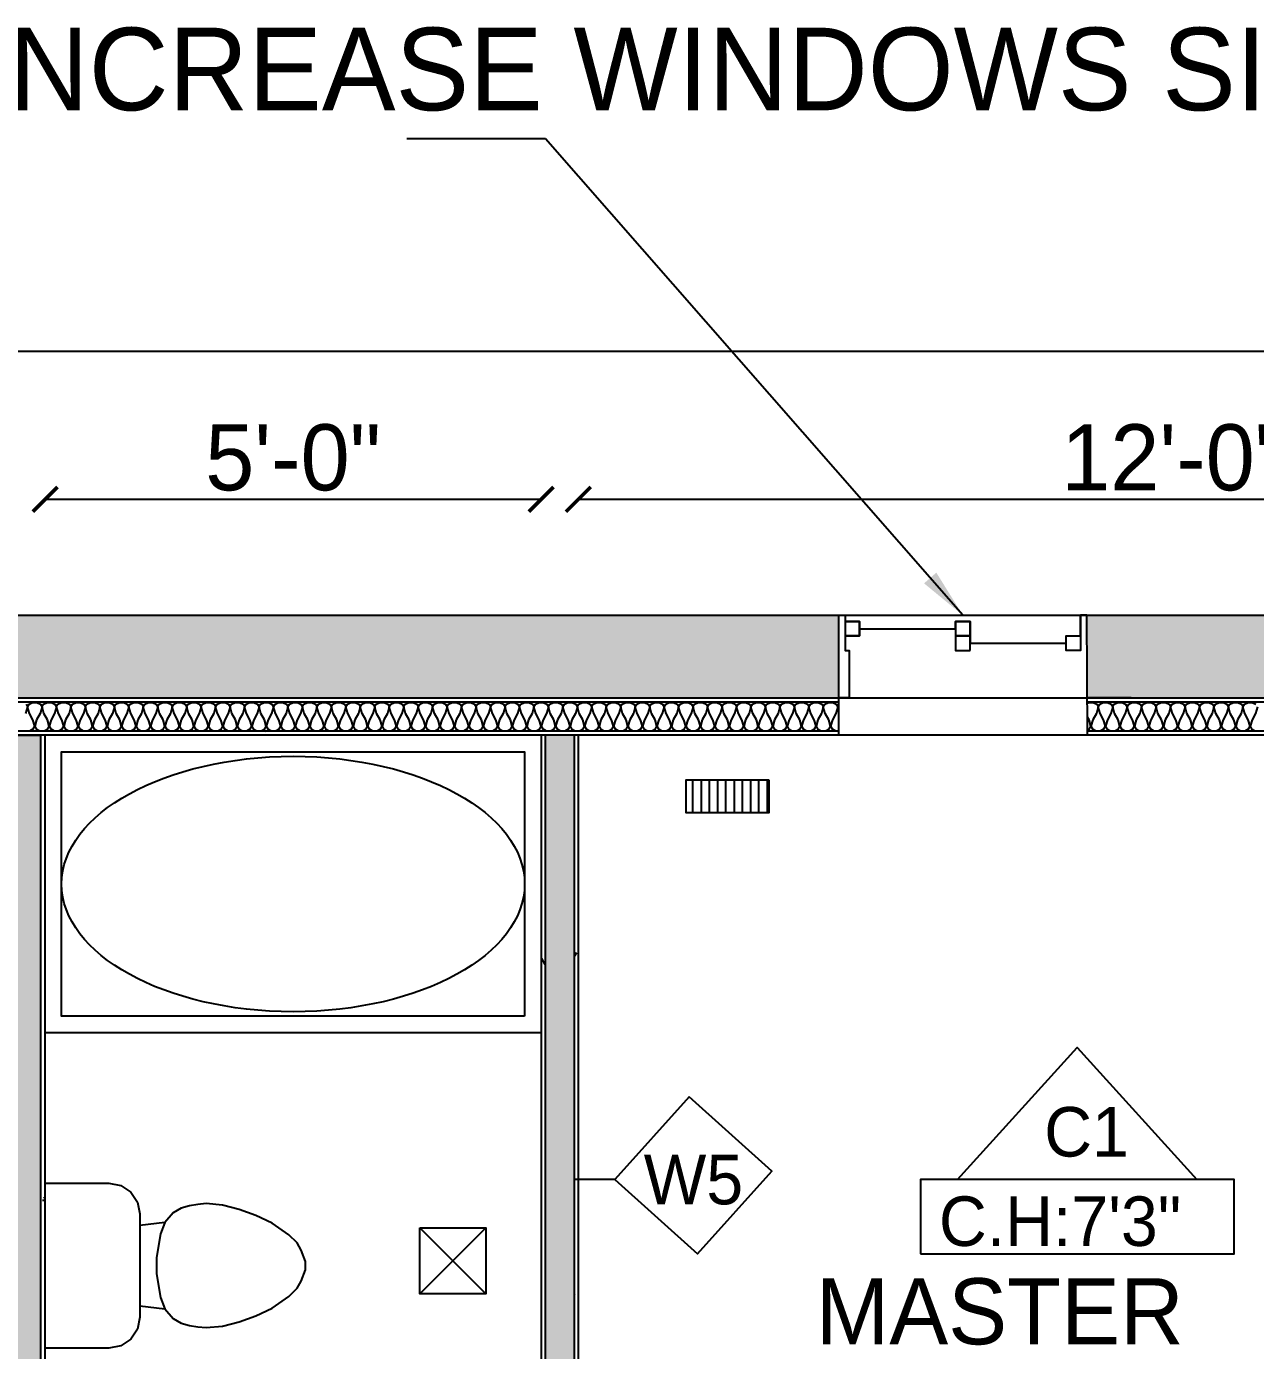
# Model space of a CAD drawing. Header units: inches. Extents: x 120 to 1121, y -124 to 610.
# Drawn here: x 659.7 to 808.6, y 443.3 to 603.6 of the extents above; entities that cross this region are included whole.
import ezdxf

# ---------------------------------------------------------------- set-up
doc = ezdxf.new("R2010")
doc.units = ezdxf.units.IN
doc.header["$LTSCALE"] = 0.5
doc.header["$MEASUREMENT"] = 0
doc.dimstyles.get("Standard").update_dxf_attribs({"dimtxt": 8, "dimasz": 3, "dimexe": 0.18, "dimexo": 0.0625, "dimgap": 1.03125, "dimtad": 1, "dimdec": 4, "dimzin": 0, "dimdsep": 46, "dimlunit": 4, "dimtxsty": 'Standard', "dimblk": 'ARCHTICK', "dimcen": 0.09, "dimse1": 1, "dimse2": 1, "dimclrd": 256, "dimclrt": 256, "dimadec": 0, "dimazin": 0, "dimtfac": 1, "dimtdec": 4, "dimtofl": 0, "dimtmove": 2, "dimatfit": 3, "dimfxl": 1, "dimtolj": 1, "dimtzin": 0, "dimlwd": -1, "dimarcsym": 0})

# ---------------------------------------------------------------- blocks, each defined once
blk = doc.blocks.new('_ArchTick')
at = {"color": 0, "linetype": 'ByBlock', "const_width": 0.15}
blk.add_lwpolyline([(-0.5, -0.5), (0.5, 0.5)], dxfattribs=at)
blk = doc.blocks.new('*D24')
at = {"transparency": 16777216}
blk.add_line((661.99, 546.38), (722.07, 546.38), dxfattribs=at)
at = {"layer": 'Defpoints', "color": 0, "transparency": 16777216}
for p in [(722.07, 546.38), (661.99, 517.82), (722.07, 517.82)]:
    blk.add_point(p, dxfattribs=at)
at = {"transparency": 16777216, "xscale": 3, "yscale": 3, "zscale": 3, "rotation": 180}
blk.add_blockref('_ArchTick', (661.99, 546.38), dxfattribs=at)
at = {"transparency": 16777216, "xscale": 3, "yscale": 3, "zscale": 3}
blk.add_blockref('_ArchTick', (722.07, 546.38), dxfattribs=at)
at = {"transparency": 16777216, "insert": (692.03, 551.41), "char_height": 8, "attachment_point": 5}
blk.add_mtext('\\A1;5\'-0"', dxfattribs=at)
blk = doc.blocks.new('*D25')
at = {"transparency": 16777216}
blk.add_line((726.58, 546.38), (870.79, 546.38), dxfattribs=at)
at = {"layer": 'Defpoints', "color": 0, "transparency": 16777216}
for p in [(870.79, 546.38), (726.58, 517.82), (870.79, 517.82)]:
    blk.add_point(p, dxfattribs=at)
at = {"transparency": 16777216, "xscale": 3, "yscale": 3, "zscale": 3, "rotation": 180}
blk.add_blockref('_ArchTick', (726.58, 546.38), dxfattribs=at)
at = {"transparency": 16777216, "xscale": 3, "yscale": 3, "zscale": 3}
blk.add_blockref('_ArchTick', (870.79, 546.38), dxfattribs=at)
at = {"transparency": 16777216, "insert": (798.68, 551.41), "char_height": 8, "attachment_point": 5}
blk.add_mtext('\\A1;12\'-0"', dxfattribs=at)
blk = doc.blocks.new('*D50')
at = {"transparency": 16777216}
blk.add_line((176.04, 564.34), (884.83, 564.34), dxfattribs=at)
at = {"layer": 'Defpoints', "color": 0, "transparency": 16777216}
for p in [(884.83, 564.34), (176.04, 532.34), (884.83, 532.34)]:
    blk.add_point(p, dxfattribs=at)
at = {"transparency": 16777216, "xscale": 3, "yscale": 3, "zscale": 3, "rotation": 180}
blk.add_blockref('_ArchTick', (176.04, 564.34), dxfattribs=at)
at = {"transparency": 16777216, "xscale": 3, "yscale": 3, "zscale": 3}
blk.add_blockref('_ArchTick', (884.83, 564.34), dxfattribs=at)
at = {"transparency": 16777216, "insert": (466.44, 575.18), "char_height": 8, "attachment_point": 5}
blk.add_mtext('\\A1;59\'-1"', dxfattribs=at)

msp = doc.modelspace()

# ---------------------------------------------------------------- hatches: boundary and pattern name
at = {"true_color": 0xf0f0f0}
h = msp.add_hatch(color=7, dxfattribs=at)
h.dxf.hatch_style = 1
h.paths.add_polyline_path([(604.90586, 532.3379), (477.83181, 532.3379), (477.83181, 522.32356), (604.90586, 522.32356)])
h.paths.add_polyline_path([(758.12522, 532.3379), (634.94887, 532.3379), (634.94887, 522.32356), (635.04029, 522.32356), (758.12522, 522.32356)])
h.paths.add_polyline_path([(884.83358, 532.3379), (788.16822, 532.3379), (788.23126, 522.32356), (793.53377, 522.32356), (875.29295, 522.32356), (875.29295, 521.82285), (875.29295, 517.81709), (875.29295, 378.87561), (884.83358, 378.84871)])
h = msp.add_hatch(color=7, dxfattribs=at)
h.dxf.hatch_style = 1
h.paths.add_polyline_path([(690.27808, 365.84954), (661.48688, 365.84954), (661.48688, 366.35026), (661.48688, 517.81709), (657.98185, 517.81709), (657.98185, 395.89255), (657.48112, 395.89255), (655.47828, 395.89255), (655.47828, 392.38753), (657.48112, 392.38753), (657.98185, 392.38753), (657.98185, 366.35026), (657.98185, 365.84954), (590.88579, 365.84954), (590.88579, 366.35026), (590.88579, 392.38753), (591.3865, 392.38753), (593.38938, 392.38753), (593.38938, 395.89255), (591.3865, 395.89255), (590.88579, 395.89255), (587.38078, 395.89255), (587.38078, 366.35026), (587.38078, 365.84954), (581.62254, 365.84954), (581.62254, 362.34453), (690.27808, 362.34453)])
h.paths.add_polyline_path([(726.07935, 517.81717), (722.57436, 517.81717), (722.57433, 366.35026), (722.57433, 365.84954), (720.32111, 365.84954), (720.32111, 362.34453), (731.33687, 362.34453), (731.33687, 365.84954), (726.07935, 365.84954), (726.07935, 366.35026)])
h.paths.add_polyline_path([(871.28722, 365.84954), (870.78652, 365.84954), (774.14815, 365.84954), (774.14815, 366.35026), (774.14815, 391.88681), (774.64888, 391.88681), (783.91214, 391.88681), (783.91214, 395.39183), (774.64888, 395.39183), (774.14815, 395.39183), (770.64312, 395.39183), (770.64312, 366.35026), (770.64312, 365.84954), (763.88345, 365.84954), (763.88345, 362.34453), (870.78652, 362.34453), (871.28722, 362.34453)])
h.paths.add_polyline_path([(545.82128, 485.02017), (542.31626, 485.02017), (542.31626, 365.84954), (481.22916, 365.84954), (481.22917, 362.18747), (549.57665, 362.34453), (549.57665, 365.84954), (545.82128, 365.84954)])

# ---------------------------------------------------------------- linework, layer by layer
for p, q in [((772.27046, 530.71057), (772.27046, 531.58682)), ((772.27046, 531.58682), (774.02298, 531.58682)), ((774.02298, 531.58682), (774.02298, 528.95805)), ((788.25963, 517.81709), (788.16822, 532.3379)), ((760.6288, 530.71057), (772.27046, 530.71057)), ((760.6288, 530.71057), (772.27046, 530.71057)), ((772.27046, 530.71057), (772.27046, 528.08181)), ((772.27046, 529.83432), (774.02298, 529.83432)), ((774.02298, 529.83431), (772.27046, 529.83431)), ((774.02298, 528.08181), (774.02298, 529.83431)), ((785.66464, 528.95805), (785.66464, 529.83432)), ((785.66464, 529.83432), (787.41716, 529.83432)), ((787.41716, 529.83432), (787.41716, 528.08181)), ((772.27046, 528.08181), (774.02298, 528.08181)), ((774.02298, 528.95805), (785.66464, 528.95805)), ((774.02298, 528.95805), (785.66464, 528.95805)), ((785.66464, 528.08181), (785.66464, 528.95805)), ((787.41716, 528.08181), (785.66464, 528.08181)), ((688.565, 518.31783), (688.51715, 518.23496)), ((870.78652, 517.81709), (481.72952, 517.8173)), ((661.98758, 366.35026), (661.98758, 517.81709)), ((661.98758, 481.7655), (661.98758, 517.81709)), ((722.0736, 517.81709), (722.0736, 366.35026)), ((722.0736, 517.81709), (722.0736, 481.7655)), ((722.56991, 490.04776), (722.14692, 490.78042)), ((726.34015, 491.45417), (726.07935, 491.00245)), ((722.0736, 481.7655), (661.98758, 481.7655)), ((731, 464), (726.07935, 464)), ((661.98758, 461.66858), (661.85794, 461.8931)), ((661.67332, 461.50568), (661.98758, 461.50568)), ((726.15609, 450.11663), (726.07935, 449.98371))]:
    msp.add_line(p, q)
for points in [[(598.71927, 522.32356), (477.83181, 522.32356), (477.83181, 532.3379), (884.83358, 532.3379), (884.83358, 228.90349), (837.23848, 228.90349), (875.29295, 228.90349), (885.30729, 228.90349)], [(758.87628, 532.3379), (758.87628, 528.08181), (759.37701, 528.08181), (759.37701, 522.32356), (758.12522, 522.32356), (758.12522, 532.3379), (788.16822, 532.3379), (787.41716, 532.3379), (787.41716, 528.08181), (785.66464, 528.08181), (785.66464, 529.83432), (787.41716, 529.83432), (787.41716, 532.3379)], [(758.12522, 517.81709), (758.12522, 532.3379), (758.87628, 532.3379), (758.87628, 528.08181), (759.37701, 528.08181), (759.37701, 522.32356)], [(604.90586, 522.32356), (635.04029, 522.32356), (758.12522, 522.32356), (788.16822, 522.32356)], [(758.12522, 521.82285), (754.94293, 521.82285), (637.31015, 521.82285), (635.04029, 521.82285)], [(758.12522, 520.80654), (758.00003, 521.23868), (758.12522, 521.4616)], [(793.53377, 522.32356), (788.16822, 522.32356), (875.29295, 522.32356), (875.29295, 521.82285), (875.29295, 517.81709), (875.29295, 330.51153), (875.29295, 265.8998), (875.29295, 278.97517), (870.78652, 278.97517)], [(874.79224, 321.03539), (874.79224, 330.51153), (874.79224, 517.81709), (874.79224, 518.31783), (874.79224, 521.82285), (793.53377, 521.82285), (788.25963, 521.82285)], [(788.25963, 518.45973), (788.48669, 518.57741), (788.66895, 518.902), (788.44176, 519.68621), (788.25963, 520.01787)], [(758.12522, 518.31783), (754.94293, 518.31783), (726.07935, 518.31783), (722.57433, 518.31783), (637.31015, 518.31783), (635.04029, 518.31783)], [(858.01824, 395.39183), (870.78652, 395.39183), (870.78652, 395.39183), (871.28722, 517.81709), (871.28722, 518.31783), (793.53377, 518.31783), (788.25963, 518.31783)], [(690.27808, 365.84954), (661.48688, 365.84954), (661.48688, 366.35026), (661.48688, 517.81709), (657.98185, 517.81709), (661.48688, 517.81709)], [(720.32111, 366.35026), (720.32111, 361.84381), (731.33687, 361.84381), (731.33687, 366.35026), (726.58006, 366.35026), (726.58006, 517.81709)], [(722.57436, 517.81709), (722.57433, 366.35026), (722.57433, 365.84954), (720.32111, 365.84954)], [(726.07935, 517.81709), (726.07935, 366.35026), (726.07935, 365.84954), (731.33687, 365.84954)], [(740.44657, 508.39408), (740.44657, 512.39408)], [(741.48654, 508.39408), (741.48654, 512.39408)], [(742.44657, 508.39408), (742.44657, 512.39408)], [(743.48654, 508.39408), (743.48654, 512.39408)], [(744.44657, 508.39408), (744.44657, 512.39408)], [(745.48654, 508.39408), (745.48654, 512.39408)], [(746.44657, 508.39408), (746.44657, 512.39408)], [(747.48654, 508.39408), (747.48654, 512.39408)], [(748.44657, 508.39408), (748.44657, 512.39408)], [(749.48654, 508.39408), (749.48654, 512.39408)], [(772.5, 464), (787, 480), (801.5, 464)], [(673.45644, 448.70813), (676.48457, 448.3599), (677.486, 447.16644), (678.48744, 446.59886), (679.48886, 446.33053), (680.49412, 446.15328), (681.49173, 446.06601), (683.48698, 446.24057), (685.49748, 446.77928), (687.50033, 447.50826), (689.5032, 448.44221), (691.50608, 449.83164), (692.50749, 450.83308), (693.00823, 451.70032), (693.50893, 453.07605), (693.50893, 454.07746), (693.00823, 455.45319), (692.50749, 456.32044), (691.50608, 457.32188), (689.5032, 458.71131), (687.50033, 459.64525), (685.49748, 460.37422), (683.48698, 460.91293), (681.49173, 461.08749), (680.49412, 461.00023), (679.48886, 460.82299), (678.48744, 460.55465), (677.486, 459.98708), (676.48457, 458.79361), (673.45644, 458.44538)], [(676.48457, 458.79361), (675.98384, 457.4179), (675.48313, 454.5782), (675.48313, 452.57532), (675.98384, 449.73561), (676.48457, 448.3599)], [(715.38905, 458.1609), (707.38905, 450.1609)], [(707.38905, 458.1609), (715.38905, 450.1609)]]:
    msp.add_lwpolyline(points)
for points in [[(760.6288, 529.83432), (760.6288, 531.58682), (758.87628, 531.58682), (760.6288, 531.58682), (760.6288, 529.83432), (758.87628, 529.83432)], [(774.02298, 528.08181), (774.02298, 531.58682), (772.27046, 531.58682), (772.27046, 528.08181)], [(720.07075, 483.76837), (663.99046, 483.76837), (663.99046, 515.81425), (720.07075, 515.81425)], [(749.64658, 512.39408), (749.64658, 508.39408), (739.64658, 508.39408), (739.64658, 512.39408)], [(740, 474), (731, 464), (741, 455), (750, 465)], [(673.45644, 447.31781), (673.1724, 445.8898), (672.36351, 444.67918), (671.15289, 443.87027), (669.72488, 443.58622), (661.98758, 443.58622), (661.98758, 463.56729), (669.72488, 463.56729), (671.15289, 463.28325), (672.36351, 462.47432), (673.1724, 461.26372), (673.45644, 459.83571)], [(768, 455), (806, 455), (806, 464), (768, 464)], [(707.38905, 458.1609), (715.38905, 458.1609), (715.38905, 450.1609), (707.38905, 450.1609)]]:
    msp.add_lwpolyline(points, close=True)
at = {"color": 254, "true_color": 0xdcdcdc}
for points in [[(659.60018, 518.35214), (660.1189, 518.35214), (660.55352, 518.57741), (660.73579, 518.902), (660.50863, 519.68621), (660.08672, 520.45447), (659.85954, 521.23868), (660.04181, 521.56327), (660.47643, 521.78853), (660.99518, 521.78853), (661.4298, 521.56327), (661.61207, 521.23868), (661.38488, 520.45447), (660.96297, 519.68621), (660.73579, 518.902), (660.91806, 518.57741), (661.35268, 518.35214), (661.87143, 518.35214), (662.30605, 518.57741), (662.48832, 518.902), (662.26112, 519.68621), (661.83922, 520.45447), (661.61207, 521.23868), (661.7943, 521.56327), (662.22893, 521.78853), (662.74768, 521.78853), (663.1823, 521.56327), (663.36456, 521.23868), (663.13737, 520.45447), (662.71547, 519.68621), (662.48832, 518.902), (662.67057, 518.57741), (663.1052, 518.35214), (663.62392, 518.35214), (664.05855, 518.57741), (664.2408, 518.902), (664.01365, 519.68621), (663.59175, 520.45447), (663.36456, 521.23868), (663.54682, 521.56327), (663.98145, 521.78853), (664.50019, 521.78853), (664.93482, 521.56327), (665.11705, 521.23868), (664.8899, 520.45447), (664.468, 519.68621), (664.2408, 518.902), (664.42307, 518.57741), (664.85769, 518.35214), (665.37644, 518.35214), (665.81106, 518.57741), (665.99333, 518.902), (665.76615, 519.68621), (665.34424, 520.45447), (665.11705, 521.23868), (665.29932, 521.56327), (665.73394, 521.78853), (666.25269, 521.78853), (666.68731, 521.56327), (666.86958, 521.23868), (666.6424, 520.45447), (666.22049, 519.68621), (665.99333, 518.902), (666.1756, 518.57741), (666.61022, 518.35214), (667.12894, 518.35214), (667.56356, 518.57741), (667.74583, 518.902), (667.51867, 519.68621), (667.09677, 520.45447), (666.86958, 521.23868), (667.05184, 521.56327), (667.48647, 521.78853), (668.00521, 521.78853), (668.43984, 521.56327), (668.62208, 521.23868), (668.39491, 520.45447), (667.97301, 519.68621), (667.74583, 518.902), (667.92809, 518.57741), (668.36272, 518.35214), (668.88146, 518.35214), (669.31608, 518.57741), (669.49835, 518.902), (669.27116, 519.68621), (668.84926, 520.45447), (668.62208, 521.23868), (668.80434, 521.56327), (669.23896, 521.78853), (669.75771, 521.78853), (670.19233, 521.56327), (670.3746, 521.23868), (670.14741, 520.45447), (669.72551, 519.68621), (669.49835, 518.902), (669.68062, 518.57741), (670.11521, 518.35214), (670.63396, 518.35214), (671.06858, 518.57741), (671.25085, 518.902), (671.02368, 519.68621), (670.60178, 520.45447), (670.3746, 521.23868), (670.55686, 521.56327), (670.99149, 521.78853), (671.51023, 521.78853), (671.94486, 521.56327), (672.12709, 521.23868), (671.89993, 520.45447), (671.47803, 519.68621), (671.25085, 518.902), (671.43311, 518.57741), (671.86774, 518.35214), (672.38648, 518.35214), (672.82111, 518.57741), (673.00336, 518.902), (672.77618, 519.68621), (672.35428, 520.45447), (672.12709, 521.23868), (672.30936, 521.56327), (672.74398, 521.78853), (673.26272, 521.78853), (673.69735, 521.56327), (673.87961, 521.23868), (673.65243, 520.45447), (673.23053, 519.68621), (673.00336, 518.902), (673.18563, 518.57741), (673.62023, 518.35214), (674.13897, 518.35214), (674.5736, 518.57741), (674.75586, 518.902), (674.52871, 519.68621), (674.1068, 520.45447), (673.87961, 521.23868), (674.06188, 521.56327), (674.4965, 521.78853), (675.01525, 521.78853), (675.44987, 521.56327), (675.63211, 521.23868), (675.40496, 520.45447), (674.98305, 519.68621), (674.75586, 518.902), (674.93813, 518.57741), (675.37275, 518.35214), (675.8915, 518.35214), (676.32612, 518.57741), (676.50839, 518.902), (676.2812, 519.68621), (675.85929, 520.45447), (675.63211, 521.23868), (675.81438, 521.56327), (676.249, 521.78853), (676.76775, 521.78853), (677.20237, 521.56327), (677.38464, 521.23868), (677.15744, 520.45447), (676.73554, 519.68621), (676.50839, 518.902), (676.69065, 518.57741), (677.12525, 518.35214), (677.644, 518.35214), (678.07862, 518.57741), (678.26088, 518.902), (678.03372, 519.68621), (677.61182, 520.45447), (677.38464, 521.23868), (677.5669, 521.56327), (678.00152, 521.78853), (678.52027, 521.78853), (678.95489, 521.56327), (679.13713, 521.23868), (678.90997, 520.45447), (678.48807, 519.68621), (678.26088, 518.902), (678.44314, 518.57741), (678.87777, 518.35214), (679.39652, 518.35214), (679.83114, 518.57741), (680.01341, 518.902), (679.78622, 519.68621), (679.36432, 520.45447), (679.13713, 521.23868), (679.31939, 521.56327), (679.75402, 521.78853), (680.27276, 521.78853), (680.70739, 521.56327), (680.88965, 521.23868), (680.66247, 520.45447), (680.24056, 519.68621), (680.01341, 518.902), (680.19567, 518.57741), (680.63026, 518.35214), (681.14901, 518.35214), (681.58364, 518.57741), (681.7659, 518.902), (681.53872, 519.68621), (681.11684, 520.45447), (680.88965, 521.23868), (681.07192, 521.56327), (681.50654, 521.78853), (682.02528, 521.78853), (682.45991, 521.56327), (682.64215, 521.23868), (682.41499, 520.45447), (681.99309, 519.68621), (681.7659, 518.902), (681.94816, 518.57741), (682.38279, 518.35214), (682.90153, 518.35214), (683.33616, 518.57741), (683.51842, 518.902), (683.29124, 519.68621), (682.86934, 520.45447), (682.64215, 521.23868), (682.82441, 521.56327), (683.25904, 521.78853), (683.77778, 521.78853), (684.2124, 521.56327), (684.39467, 521.23868), (684.16749, 520.45447), (683.74559, 519.68621), (683.51842, 518.902), (683.70066, 518.57741), (684.13528, 518.35214), (684.65403, 518.35214), (685.08865, 518.57741), (685.27092, 518.902), (685.04373, 519.68621), (684.62185, 520.45447), (684.39467, 521.23868), (684.57694, 521.56327), (685.01156, 521.78853), (685.53031, 521.78853), (685.96493, 521.56327), (686.14717, 521.23868), (685.92, 520.45447), (685.4981, 519.68621), (685.27092, 518.902), (685.45319, 518.57741), (685.88781, 518.35214), (686.40656, 518.35214), (686.84118, 518.57741), (687.02344, 518.902), (686.79625, 519.68621), (686.37435, 520.45447), (686.14717, 521.23868), (686.32944, 521.56327), (686.76406, 521.78853), (687.2828, 521.78853), (687.71743, 521.56327), (687.89969, 521.23868), (687.6725, 520.45447), (687.2506, 519.68621), (687.02344, 518.902), (687.20568, 518.57741), (687.64031, 518.35214), (688.15904, 518.35214), (688.59368, 518.57741), (688.77593, 518.902), (688.54875, 519.68621), (688.12688, 520.45447), (687.89969, 521.23868), (688.08195, 521.56327), (688.51658, 521.78853), (689.03532, 521.78853), (689.46992, 521.56327), (689.65218, 521.23868), (689.42503, 520.45447), (689.00312, 519.68621), (688.77593, 518.902), (688.9582, 518.57741), (689.39282, 518.35214), (689.91157, 518.35214), (690.34619, 518.57741), (690.52846, 518.902), (690.30128, 519.68621), (689.87937, 520.45447), (689.65218, 521.23868), (689.83445, 521.56327), (690.26907, 521.78853), (690.78782, 521.78853), (691.22244, 521.56327), (691.40471, 521.23868), (691.17752, 520.45447), (690.75562, 519.68621), (690.52846, 518.902), (690.7107, 518.57741), (691.14532, 518.35214), (691.66407, 518.35214), (692.09869, 518.57741), (692.28096, 518.902), (692.05377, 519.68621), (691.63187, 520.45447), (691.40471, 521.23868), (691.58697, 521.56327), (692.0216, 521.78853), (692.54034, 521.78853), (692.97494, 521.56327), (693.1572, 521.23868), (692.93004, 520.45447), (692.50814, 519.68621), (692.28096, 518.902), (692.46322, 518.57741), (692.89784, 518.35214), (693.41659, 518.35214), (693.85121, 518.57741), (694.03348, 518.902), (693.80629, 519.68621), (693.38439, 520.45447), (693.1572, 521.23868), (693.33947, 521.56327), (693.77409, 521.78853), (694.29284, 521.78853), (694.72746, 521.56327), (694.90973, 521.23868), (694.68254, 520.45447), (694.26064, 519.68621), (694.03348, 518.902), (694.21572, 518.57741), (694.65034, 518.35214), (695.16909, 518.35214), (695.60371, 518.57741), (695.78598, 518.902), (695.55879, 519.68621), (695.13688, 520.45447), (694.90973, 521.23868), (695.09199, 521.56327), (695.52662, 521.78853), (696.04536, 521.78853), (696.47996, 521.56327), (696.66222, 521.23868), (696.43506, 520.45447), (696.01316, 519.68621), (695.78598, 518.902), (695.96824, 518.57741), (696.40287, 518.35214), (696.9216, 518.35214), (697.35624, 518.57741), (697.53849, 518.902), (697.31131, 519.68621), (696.88941, 520.45447), (696.66222, 521.23868), (696.84448, 521.56327), (697.27911, 521.78853), (697.79785, 521.78853), (698.23248, 521.56327), (698.41474, 521.23868), (698.18756, 520.45447), (697.76566, 519.68621), (697.53849, 518.902), (697.72073, 518.57741), (698.15536, 518.35214), (698.6741, 518.35214), (699.10872, 518.57741), (699.29099, 518.902), (699.06381, 519.68621), (698.64191, 520.45447), (698.41474, 521.23868), (698.59701, 521.56327), (699.03163, 521.78853), (699.55038, 521.78853), (699.98497, 521.56327), (700.16724, 521.23868), (699.94008, 520.45447), (699.51818, 519.68621), (699.29099, 518.902), (699.47326, 518.57741), (699.90788, 518.35214), (700.42663, 518.35214), (700.86125, 518.57741), (701.04352, 518.902), (700.81633, 519.68621), (700.39443, 520.45447), (700.16724, 521.23868), (700.34951, 521.56327), (700.78413, 521.78853), (701.30288, 521.78853), (701.7375, 521.56327), (701.91976, 521.23868), (701.69257, 520.45447), (701.27067, 519.68621), (701.04352, 518.902), (701.22576, 518.57741), (701.66038, 518.35214), (702.17912, 518.35214), (702.61375, 518.57741), (702.79601, 518.902), (702.56882, 519.68621), (702.14692, 520.45447), (701.91976, 521.23868), (702.10203, 521.56327), (702.53665, 521.78853), (703.05537, 521.78853), (703.49, 521.56327), (703.67226, 521.23868), (703.4451, 520.45447), (703.0232, 519.68621), (702.79601, 518.902), (702.97828, 518.57741), (703.4129, 518.35214), (703.93165, 518.35214), (704.36627, 518.57741), (704.54854, 518.902), (704.32135, 519.68621), (703.89944, 520.45447), (703.67226, 521.23868), (703.85452, 521.56327), (704.28915, 521.78853), (704.80789, 521.78853), (705.24252, 521.56327), (705.42478, 521.23868), (705.1976, 520.45447), (704.77569, 519.68621), (704.54854, 518.902), (704.73077, 518.57741), (705.1654, 518.35214), (705.68414, 518.35214), (706.11877, 518.57741), (706.30103, 518.902), (706.07384, 519.68621), (705.65194, 520.45447), (705.42478, 521.23868), (705.60704, 521.56327), (706.04167, 521.78853), (706.56039, 521.78853), (706.99501, 521.56327), (707.17728, 521.23868), (706.95012, 520.45447), (706.52822, 519.68621), (706.30103, 518.902), (706.48329, 518.57741), (706.91792, 518.35214), (707.43666, 518.35214), (707.87128, 518.57741), (708.05352, 518.902), (707.82637, 519.68621), (707.40447, 520.45447), (707.17728, 521.23868), (707.35954, 521.56327), (707.79416, 521.78853), (708.31291, 521.78853), (708.74753, 521.56327), (708.9298, 521.23868), (708.70262, 520.45447), (708.28072, 519.68621), (708.05352, 518.902), (708.23579, 518.57741), (708.67041, 518.35214), (709.18916, 518.35214), (709.62378, 518.57741), (709.80605, 518.902), (709.57886, 519.68621), (709.15696, 520.45447), (708.9298, 521.23868), (709.11207, 521.56327), (709.54669, 521.78853), (710.06541, 521.78853), (710.50003, 521.56327), (710.6823, 521.23868), (710.45513, 520.45447), (710.03323, 519.68621), (709.80605, 518.902), (709.98832, 518.57741), (710.42294, 518.35214), (710.94168, 518.35214), (711.37631, 518.57741), (711.55855, 518.902), (711.33138, 519.68621), (710.90948, 520.45447), (710.6823, 521.23868), (710.86456, 521.56327), (711.29919, 521.78853), (711.81793, 521.78853), (712.25256, 521.56327), (712.43482, 521.23868), (712.20763, 520.45447), (711.78573, 519.68621), (711.55855, 518.902), (711.7408, 518.57741), (712.17544, 518.35214), (712.69417, 518.35214), (713.1288, 518.57741), (713.31106, 518.902), (713.08388, 519.68621), (712.66198, 520.45447), (712.43482, 521.23868), (712.61708, 521.56327), (713.05171, 521.78853), (713.57042, 521.78853), (714.00505, 521.56327), (714.18731, 521.23868), (713.96016, 520.45447), (713.53825, 519.68621), (713.31106, 518.902), (713.49333, 518.57741), (713.92795, 518.35214), (714.4467, 518.35214), (714.88133, 518.57741), (715.06356, 518.902), (714.8364, 519.68621), (714.4145, 520.45447), (714.18731, 521.23868), (714.36958, 521.56327), (714.8042, 521.78853), (715.32295, 521.78853), (715.75757, 521.56327), (715.93984, 521.23868), (715.71265, 520.45447), (715.29075, 519.68621), (715.06356, 518.902), (715.24583, 518.57741), (715.68045, 518.35214), (716.1992, 518.35214), (716.63382, 518.57741), (716.81608, 518.902), (716.5889, 519.68621), (716.167, 520.45447), (715.93984, 521.23868), (716.1221, 521.56327), (716.5567, 521.78853), (717.07544, 521.78853), (717.51007, 521.56327), (717.69233, 521.23868), (717.46518, 520.45447), (717.04328, 519.68621), (716.81608, 518.902), (716.99835, 518.57741), (717.43297, 518.35214), (717.95172, 518.35214), (718.38634, 518.57741), (718.56858, 518.902), (718.34142, 519.68621), (717.91952, 520.45447), (717.69233, 521.23868), (717.8746, 521.56327), (718.30922, 521.78853), (718.82797, 521.78853), (719.26259, 521.56327), (719.44486, 521.23868), (719.21767, 520.45447), (718.79576, 519.68621), (718.56858, 518.902), (718.75085, 518.57741), (719.18547, 518.35214), (719.70422, 518.35214), (720.13884, 518.57741), (720.32111, 518.902), (720.09392, 519.68621), (719.67201, 520.45447), (719.44486, 521.23868), (719.62712, 521.56327), (720.06172, 521.78853), (720.58046, 521.78853), (721.01509, 521.56327), (721.19735, 521.23868), (720.97019, 520.45447), (720.54829, 519.68621), (720.32111, 518.902), (720.50336, 518.57741), (720.938, 518.35214), (721.45673, 518.35214), (721.89136, 518.57741), (722.0736, 518.902), (721.84644, 519.68621), (721.42454, 520.45447), (721.19735, 521.23868), (721.37961, 521.56327), (721.81424, 521.78853), (722.33298, 521.78853), (722.76761, 521.56327), (722.94987, 521.23868), (722.72269, 520.45447), (722.30079, 519.68621), (722.0736, 518.902), (722.25586, 518.57741), (722.69048, 518.35214), (723.20923, 518.35214), (723.64385, 518.57741), (723.82612, 518.902), (723.59894, 519.68621), (723.17704, 520.45447), (722.94987, 521.23868), (723.13214, 521.56327), (723.56673, 521.78853), (724.08548, 521.78853), (724.5201, 521.56327), (724.70237, 521.23868), (724.47519, 520.45447), (724.05331, 519.68621), (723.82612, 518.902), (724.00839, 518.57741), (724.44301, 518.35214), (724.96176, 518.35214), (725.39638, 518.57741), (725.57862, 518.902), (725.35146, 519.68621), (724.92956, 520.45447), (724.70237, 521.23868), (724.88464, 521.56327), (725.31926, 521.78853), (725.838, 521.78853), (726.27263, 521.56327), (726.45489, 521.23868), (726.2277, 520.45447), (725.8058, 519.68621), (725.57862, 518.902), (725.76088, 518.57741), (726.19551, 518.35214), (726.71425, 518.35214), (727.14888, 518.57741), (727.33114, 518.902), (727.10395, 519.68621), (726.68205, 520.45447), (726.45489, 521.23868), (726.63716, 521.56327), (727.07176, 521.78853), (727.5905, 521.78853), (728.02512, 521.56327), (728.20739, 521.23868), (727.9802, 520.45447), (727.55832, 519.68621), (727.33114, 518.902), (727.51341, 518.57741), (727.94803, 518.35214), (728.46678, 518.35214), (728.9014, 518.57741), (729.08364, 518.902), (728.85648, 519.68621), (728.43457, 520.45447), (728.20739, 521.23868), (728.38965, 521.56327), (728.82428, 521.78853), (729.34302, 521.78853), (729.77765, 521.56327), (729.95991, 521.23868), (729.73272, 520.45447), (729.31082, 519.68621), (729.08364, 518.902), (729.2659, 518.57741), (729.70053, 518.35214), (730.21927, 518.35214), (730.6539, 518.57741), (730.83616, 518.902), (730.60897, 519.68621), (730.18707, 520.45447), (729.95991, 521.23868), (730.14215, 521.56327), (730.57677, 521.78853), (731.09552, 521.78853), (731.53014, 521.56327), (731.7124, 521.23868), (731.48522, 520.45447), (731.06335, 519.68621), (730.83616, 518.902), (731.01842, 518.57741), (731.45304, 518.35214), (731.97179, 518.35214), (732.40639, 518.57741), (732.58865, 518.902), (732.3615, 519.68621), (731.9396, 520.45447), (731.7124, 521.23868), (731.89467, 521.56327), (732.32929, 521.78853), (732.84804, 521.78853), (733.28266, 521.56327), (733.46493, 521.23868), (733.23775, 520.45447), (732.81584, 519.68621), (732.58865, 518.902), (732.77092, 518.57741), (733.20554, 518.35214), (733.72429, 518.35214), (734.15891, 518.57741), (734.34118, 518.902), (734.11399, 519.68621), (733.69208, 520.45447), (733.46493, 521.23868), (733.64717, 521.56327), (734.08179, 521.78853), (734.60054, 521.78853), (735.03516, 521.56327), (735.21743, 521.23868), (734.99024, 520.45447), (734.56836, 519.68621), (734.34118, 518.902), (734.52344, 518.57741), (734.95807, 518.35214), (735.47681, 518.35214), (735.91141, 518.57741), (736.09368, 518.902), (735.86651, 519.68621), (735.44461, 520.45447), (735.21743, 521.23868), (735.39969, 521.56327), (735.83432, 521.78853), (736.35306, 521.78853), (736.78768, 521.56327), (736.96995, 521.23868), (736.74276, 520.45447), (736.32086, 519.68621), (736.09368, 518.902), (736.27593, 518.57741), (736.71056, 518.35214), (737.2293, 518.35214), (737.66393, 518.57741), (737.84619, 518.902), (737.61901, 519.68621), (737.19711, 520.45447), (736.96995, 521.23868), (737.15218, 521.56327), (737.58681, 521.78853), (738.10555, 521.78853), (738.54018, 521.56327), (738.72244, 521.23868), (738.49526, 520.45447), (738.07336, 519.68621), (737.84619, 518.902), (738.02843, 518.57741), (738.46305, 518.35214), (738.9818, 518.35214), (739.41642, 518.57741), (739.59869, 518.902), (739.37151, 519.68621), (738.9496, 520.45447), (738.72244, 521.23868), (738.90471, 521.56327), (739.33933, 521.78853), (739.85808, 521.78853), (740.29267, 521.56327), (740.47494, 521.23868), (740.24778, 520.45447), (739.82588, 519.68621), (739.59869, 518.902), (739.78096, 518.57741), (740.21558, 518.35214), (740.73432, 518.35214), (741.16895, 518.57741), (741.35121, 518.902), (741.12403, 519.68621), (740.70213, 520.45447), (740.47494, 521.23868), (740.6572, 521.56327), (741.09183, 521.78853), (741.61057, 521.78853), (742.0452, 521.56327), (742.22746, 521.23868), (742.00027, 520.45447), (741.57837, 519.68621), (741.35121, 518.902), (741.53345, 518.57741), (741.96808, 518.35214), (742.48682, 518.35214), (742.92144, 518.57741), (743.10371, 518.902), (742.87652, 519.68621), (742.45462, 520.45447), (742.22746, 521.23868), (742.40973, 521.56327), (742.84435, 521.78853), (743.3631, 521.78853), (743.79769, 521.56327), (743.97996, 521.23868), (743.7528, 520.45447), (743.33089, 519.68621), (743.10371, 518.902), (743.28598, 518.57741), (743.7206, 518.35214), (744.23935, 518.35214), (744.67397, 518.57741), (744.85624, 518.902), (744.62904, 519.68621), (744.20714, 520.45447), (743.97996, 521.23868), (744.16222, 521.56327), (744.59685, 521.78853), (745.11559, 521.78853), (745.55022, 521.56327), (745.73248, 521.23868), (745.50529, 520.45447), (745.08339, 519.68621), (744.85624, 518.902), (745.03847, 518.57741), (745.4731, 518.35214), (745.99184, 518.35214), (746.42647, 518.57741), (746.60872, 518.902), (746.38154, 519.68621), (745.95964, 520.45447), (745.73248, 521.23868), (745.91474, 521.56327), (746.34937, 521.78853), (746.86808, 521.78853), (747.30272, 521.56327), (747.48497, 521.23868), (747.25782, 520.45447), (746.83592, 519.68621), (746.60872, 518.902), (746.79099, 518.57741), (747.22561, 518.35214), (747.74436, 518.35214), (748.17898, 518.57741), (748.36125, 518.902), (748.13407, 519.68621), (747.71216, 520.45447), (747.48497, 521.23868), (747.66724, 521.56327), (748.10186, 521.78853), (748.62061, 521.78853), (749.05523, 521.56327), (749.2375, 521.23868), (749.01032, 520.45447), (748.58841, 519.68621), (748.36125, 518.902), (748.54349, 518.57741), (748.97811, 518.35214), (749.49686, 518.35214), (749.93148, 518.57741), (750.11375, 518.902), (749.88656, 519.68621), (749.46466, 520.45447), (749.2375, 521.23868), (749.41976, 521.56327), (749.85439, 521.78853), (750.37311, 521.78853), (750.80773, 521.56327), (750.99, 521.23868), (750.76283, 520.45447), (750.34093, 519.68621), (750.11375, 518.902), (750.29601, 518.57741), (750.73064, 518.35214), (751.24938, 518.35214), (751.684, 518.57741), (751.86627, 518.902), (751.63908, 519.68621), (751.21718, 520.45447), (750.99, 521.23868), (751.17226, 521.56327), (751.60688, 521.78853), (752.12563, 521.78853), (752.56025, 521.56327), (752.74252, 521.23868), (752.51533, 520.45447), (752.09343, 519.68621), (751.86627, 518.902), (752.04851, 518.57741), (752.48313, 518.35214), (753.00188, 518.35214), (753.4365, 518.57741), (753.61877, 518.902), (753.39158, 519.68621), (752.96968, 520.45447), (752.74252, 521.23868), (752.92478, 521.56327), (753.35941, 521.78853), (753.87812, 521.78853), (754.31275, 521.56327), (754.49501, 521.23868), (754.26785, 520.45447), (753.84595, 519.68621), (753.61877, 518.902), (753.80103, 518.57741), (754.23566, 518.35214), (754.7544, 518.35214), (755.18903, 518.57741), (755.37126, 518.902), (755.1441, 519.68621), (754.7222, 520.45447), (754.49501, 521.23868), (754.67728, 521.56327), (755.1119, 521.78853), (755.63064, 521.78853), (756.06527, 521.56327), (756.24753, 521.23868), (756.02035, 520.45447), (755.59845, 519.68621), (755.37126, 518.902), (755.55352, 518.57741), (755.98815, 518.35214), (756.50689, 518.35214), (756.94152, 518.57741), (757.12378, 518.902), (756.8966, 519.68621), (756.4747, 520.45447), (756.24753, 521.23868), (756.4298, 521.56327), (756.86442, 521.78853), (757.38314, 521.78853), (757.81776, 521.56327), (758.00003, 521.23868), (757.77288, 520.45447), (757.35097, 519.68621), (757.12378, 518.902), (757.30605, 518.57741), (757.74067, 518.35214), (758.12522, 518.35214)], [(659.67728, 521.56327), (659.85954, 521.23868), (659.63235, 520.45447)], [(788.25963, 521.71082), (788.40956, 521.78853), (788.92831, 521.78853), (789.36293, 521.56327), (789.5452, 521.23868), (789.31801, 520.45447), (788.89611, 519.68621), (788.66895, 518.902), (788.85121, 518.57741), (789.28584, 518.35214), (789.80458, 518.35214), (790.23918, 518.57741), (790.42144, 518.902), (790.19429, 519.68621), (789.77239, 520.45447), (789.5452, 521.23868), (789.72746, 521.56327), (790.16208, 521.78853), (790.68083, 521.78853), (791.11545, 521.56327), (791.29772, 521.23868), (791.07054, 520.45447), (790.64864, 519.68621), (790.42144, 518.902), (790.60371, 518.57741), (791.03833, 518.35214), (791.55708, 518.35214), (791.9917, 518.57741), (792.17397, 518.902), (791.94678, 519.68621), (791.52488, 520.45447), (791.29772, 521.23868), (791.47996, 521.56327), (791.91458, 521.78853), (792.43333, 521.78853), (792.86795, 521.56327), (793.05022, 521.23868), (792.82303, 520.45447), (792.40112, 519.68621), (792.17397, 518.902), (792.35624, 518.57741), (792.79086, 518.35214), (793.30958, 518.35214), (793.7442, 518.57741), (793.92647, 518.902), (793.6993, 519.68621), (793.2774, 520.45447), (793.05022, 521.23868), (793.23248, 521.56327), (793.66711, 521.78853), (794.18585, 521.78853), (794.62048, 521.56327), (794.80274, 521.23868), (794.57555, 520.45447), (794.15365, 519.68621), (793.92647, 518.902), (794.10872, 518.57741), (794.54336, 518.35214), (795.06209, 518.35214), (795.49672, 518.57741), (795.67898, 518.902), (795.4518, 519.68621), (795.0299, 520.45447), (794.80274, 521.23868), (794.98497, 521.56327), (795.4196, 521.78853), (795.93834, 521.78853), (796.37297, 521.56327), (796.55523, 521.23868), (796.32805, 520.45447), (795.90615, 519.68621), (795.67898, 518.902), (795.86125, 518.57741), (796.29587, 518.35214), (796.81459, 518.35214), (797.24921, 518.57741), (797.43148, 518.902), (797.20432, 519.68621), (796.78242, 520.45447), (796.55523, 521.23868), (796.7375, 521.56327), (797.17212, 521.78853), (797.69087, 521.78853), (798.12549, 521.56327), (798.30773, 521.23868), (798.08057, 520.45447), (797.65867, 519.68621), (797.43148, 518.902), (797.61375, 518.57741), (798.04837, 518.35214), (798.56712, 518.35214), (799.00174, 518.57741), (799.184, 518.902), (798.95682, 519.68621), (798.53492, 520.45447), (798.30773, 521.23868), (798.49, 521.56327), (798.92462, 521.78853), (799.44336, 521.78853), (799.87799, 521.56327), (800.06025, 521.23868), (799.83306, 520.45447), (799.41116, 519.68621), (799.184, 518.902), (799.36627, 518.57741), (799.80089, 518.35214), (800.31961, 518.35214), (800.75424, 518.57741), (800.9365, 518.902), (800.70934, 519.68621), (800.28744, 520.45447), (800.06025, 521.23868), (800.24252, 521.56327), (800.67714, 521.78853), (801.19589, 521.78853), (801.63051, 521.56327), (801.81275, 521.23868), (801.58559, 520.45447), (801.16368, 519.68621), (800.9365, 518.902), (801.11877, 518.57741), (801.55339, 518.35214), (802.07214, 518.35214), (802.50676, 518.57741), (802.68903, 518.902), (802.46184, 519.68621), (802.03993, 520.45447), (801.81275, 521.23868), (801.99501, 521.56327), (802.42964, 521.78853), (802.94838, 521.78853), (803.38301, 521.56327), (803.56527, 521.23868), (803.33808, 520.45447), (802.91618, 519.68621), (802.68903, 518.902), (802.87128, 518.57741), (803.30592, 518.35214), (803.82463, 518.35214), (804.25926, 518.57741), (804.44152, 518.902), (804.21436, 519.68621), (803.79246, 520.45447), (803.56527, 521.23868), (803.74753, 521.56327), (804.18216, 521.78853), (804.7009, 521.78853), (805.13553, 521.56327), (805.31776, 521.23868), (805.09061, 520.45447), (804.66871, 519.68621), (804.44152, 518.902), (804.62378, 518.57741), (805.0584, 518.35214), (805.57715, 518.35214), (806.01177, 518.57741), (806.19404, 518.902), (805.96686, 519.68621), (805.54496, 520.45447), (805.31776, 521.23868), (805.50003, 521.56327), (805.93465, 521.78853), (806.4534, 521.78853), (806.88802, 521.56327), (807.07029, 521.23868), (806.84311, 520.45447), (806.4212, 519.68621), (806.19404, 518.902), (806.37631, 518.57741), (806.8109, 518.35214), (807.32965, 518.35214), (807.76427, 518.57741), (807.94654, 518.902), (807.71938, 519.68621), (807.29748, 520.45447), (807.07029, 521.23868), (807.25256, 521.56327), (807.68718, 521.78853), (808.20592, 521.78853), (808.64055, 521.56327)], [(808.82279, 521.23868), (808.59562, 520.45447), (808.17372, 519.68621), (807.94654, 518.902), (808.1288, 518.57741), (808.56343, 518.35214), (809.08217, 518.35214)]]:
    msp.add_lwpolyline(points, dxfattribs=at)
msp.add_ellipse((692.0306, 499.79131), major_axis=(-28.04015, 0), ratio=0.551517818)

# ---------------------------------------------------------------- texts
for s, height, p in [('C1', 6, (783, 466.78757)), ('W5', 6, (734.5, 461)), ('C.H:7\'3"', 6, (770.25221, 455.96033)), ('MASTER', 8, (755.32635, 444.04293))]:
    msp.add_text(s, height=height).set_placement(p)
at = {"insert": (901.1752, 598.42179), "char_height": 10, "attachment_point": 6}
msp.add_mtext('INCREASE WINDOWS SIZE TO 30"X30"', dxfattribs=at)

# ---------------------------------------------------------------- dimensions: what is measured, and where the dimension line sits
dim = msp.add_linear_dim(base=(884.83358, 564.34392), p1=(176.04189, 532.3379), p2=(884.83358, 532.3379), text='59\'-1"', dimstyle='Standard')
dim.commit()
dim.dimension.update_dxf_attribs({"geometry": '*D50', "text_midpoint": (466.44187, 575.17545), "dimtype": 160})
for base, p1, p2, text, picture, middle in [((722.0736, 546.37602), (661.98758, 517.81709), (722.0736, 517.81709), '5\'-0"', '*D24', (692.03059, 551.40727)), ((870.78652, 546.37602), (726.58006, 517.81709), (870.78652, 517.81709), '12\'-0"', '*D25', (798.68329, 551.40727))]:
    dim = msp.add_linear_dim(base=base, p1=p1, p2=p2, text=text, dimstyle='Standard')
    dim.commit()
    dim.dimension.update_dxf_attribs({"geometry": picture, "text_midpoint": middle})

# ---------------------------------------------------------------- leaders
msp.add_leader([(773.14672, 532.3379), (722.60329, 590.03773), (705.80283, 590.03773)], dimstyle='Standard', override={"dimasz": 6})

doc.saveas('drawing.dxf')
